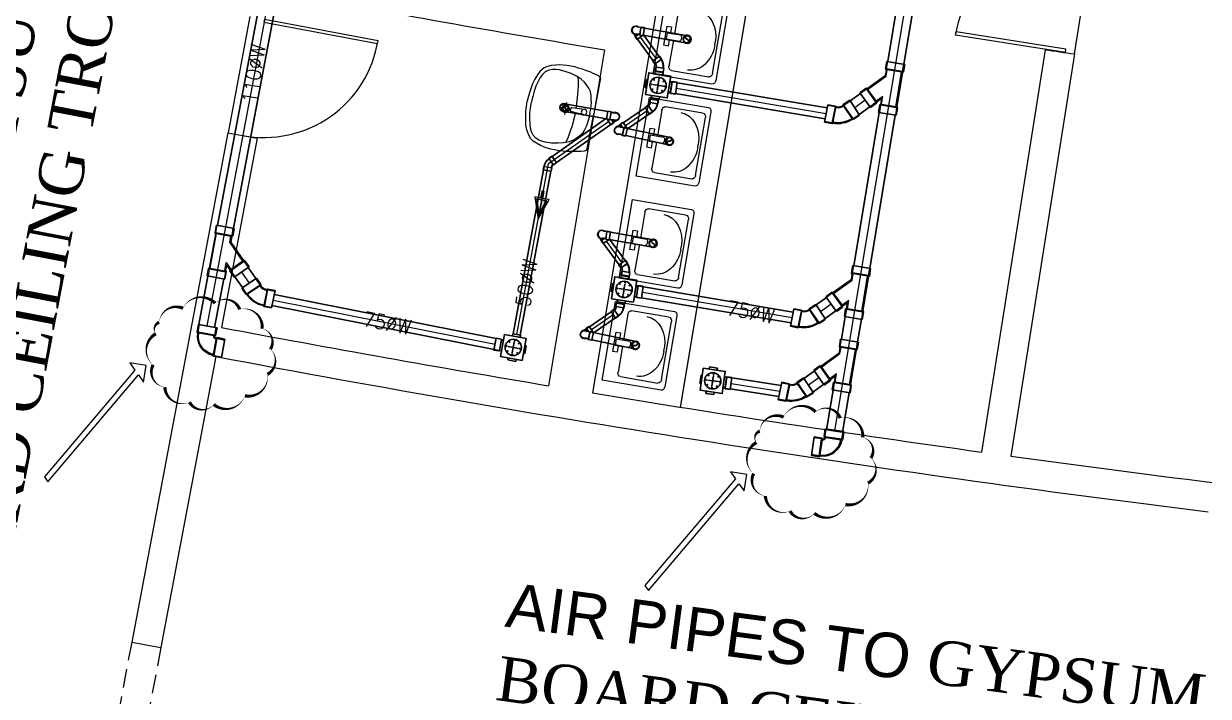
# Model space of a CAD drawing. Header units: metres. Extents: x 159409 to 239023, y 50504 to 95165.
# Drawn here: x 173634 to 174434, y 88556 to 89011 of the extents above; entities that cross this region are included whole.
import ezdxf

# ---------------------------------------------------------------- set-up
doc = ezdxf.new("R2010")
doc.units = ezdxf.units.M
doc.header["$MEASUREMENT"] = 0
doc.linetypes.add('HIDDEN2', pattern=[0.1875, 0.125, -0.0625])
for name, color, linetype, lineweight in [('_Annotations', 1, 'Continuous', 25), ('RJ- D - TEXT', 7, 'Continuous', 20), ('RJ- DRA- FLOOR TRAP', 8, 'Continuous', 30), ('RJ- DRA-SOIL PIPE', 12, 'Continuous', 30), ('RJ- DRA-WASTE PIPE', 130, 'Continuous', 30)]:
    doc.layers.add(name, color=color, linetype=linetype, lineweight=lineweight)
doc.layers.add('SANTEH', color=7, linetype='Continuous')
doc.styles.add('RJ', font='romans.shx')
doc.styles.add('Standard 360', font='arial.ttf')

# ---------------------------------------------------------------- blocks, each defined once
blk = doc.blocks.new('RYTRTRTRTRT')
at = {"color": 8}
for p, q in [((42.5178, 61.1535), (42.5178, 61.7535)), ((42.5178, 61.7535), (42.5378, 61.7535)), ((42.5378, 61.7535), (42.5378, 61.1535)), ((43.7178, 61.7535), (43.6978, 61.7535)), ((43.6978, 61.7535), (43.6978, 61.1535)), ((43.7178, 61.1535), (43.7178, 61.7535)), ((42.5178, 61.1535), (42.5378, 61.1535)), ((42.5178, 61.1035), (43.1178, 61.1035)), ((43.7178, 61.1035), (43.1178, 61.1035)), ((43.7178, 61.1535), (43.6978, 61.1535))]:
    blk.add_line(p, q, dxfattribs=at)
for centre, start, end in [((42.5278, 61.1634), 359.03707, 90), ((43.7078, 61.1634), 90, 180.96293)]:
    blk.add_arc(centre, 0.5901, start, end, dxfattribs=at)
blk = doc.blocks.new('TRTH')
at = {"color": 42, "ltscale": 8}
for p, q in [((-589.8393, -68.7593), (-589.8393, -67.9795)), ((-589.8193, -68.7593), (-589.8193, -67.9793)), ((-589.8393, -68.7593), (-589.8193, -68.7593)), ((-589.8393, -68.8593), (-589.0393, -68.8593))]:
    blk.add_line(p, q, dxfattribs=at)
blk.add_arc((-589.8193, -68.7593), 0.78, 0, 91.46928, dxfattribs=at)
blk = doc.blocks.new('Rac7')
at = {"color": 0}
for p, q in [((-39473.6, -23808.4), (-38988.3, -23808.4)), ((-39500.6, -24232.1), (-39500.6, -23829.6)), ((-39456.5, -23859.1), (-39456.5, -24114.9)), ((-39032.4, -23838), (-39429.6, -23838)), ((-39221.1, -23854.9), (-39240.8, -23854.9)), ((-39005.4, -24114.9), (-39005.4, -23859.1)), ((-39005.4, -23859.1), (-39005.4, -23859.1)), ((-38961.3, -23829.6), (-38961.3, -24232.1)), ((-39429.6, -24136.1), (-39252.5, -24136.1)), ((-39252.5, -24185.9), (-39252.5, -24093.6)), ((-39209.4, -24185.9), (-39209.4, -24093.6)), ((-39209.4, -24136.1), (-39032.4, -24136.1)), ((-39297, -24164), (-39252.5, -24164)), ((-39297, -24193.5), (-39297, -24164)), ((-39164.9, -24193.5), (-39297, -24193.5)), ((-39252.5, -24185.9), (-39209.4, -24185.9)), ((-39209.4, -24164), (-39164.9, -24164)), ((-39164.9, -24164), (-39164.9, -24193.5)), ((-38961.3, -24232.1), (-39500.6, -24232.1))]:
    blk.add_line(p, q, dxfattribs=at)
at = {"color": 0, "extrusion": (0, 0, -1)}
for centre, major_axis, start_param, end_param in [((-39473.6, -23829.6), (-27, 0), 0, 1.570796), ((-38988.3, -23829.6), (-27, 0), 1.570796, 3.141593), ((-39429.6, -23859.1), (-27, 0), 0, 1.570796), ((-39240.8, -24007.4), (-194.1, 0), 0, 1.570796), ((-39221.1, -24007.4), (-194.1, 0), 1.570796, 3.141593), ((-39032.4, -23859.1), (-27, 0), 1.570796, 3.141593), ((-39429.6, -24114.9), (-27, 0), -1.570796, 0), ((-39231, -24104), (-25.3, 0), 0.552816, 2.588777), ((-39032.4, -24114.9), (-27, 0), -3.141593, -1.570796)]:
    blk.add_ellipse(centre, major_axis=major_axis, ratio=0.785714, start_param=start_param, end_param=end_param, dxfattribs=at)
blk.add_ellipse((-39231, -24048), major_axis=(-27.9, 0), ratio=0.785714, dxfattribs=at)
blk = doc.blocks.new('$@$_rakovina4')
at = {"lineweight": 13}
for p, q in [((-279, -77), (-283.5, -95)), ((-274.3, -56.2), (-279, -77)), ((-268.5, -36.5), (-274.3, -56.2)), ((-258, -20), (-268.5, -36.5)), ((-258, -20), (0, -20)), ((258, -20), (0, -20)), ((258, -20), (268.5, -36.5)), ((268.5, -36.5), (274.3, -56.2)), ((274.3, -56.2), (279, -77)), ((279, -77), (283.5, -95)), ((-294.6, -163.4), (-297, -184.9)), ((-290.9, -139.4), (-294.6, -163.4)), ((-286.9, -116.6), (-290.9, -139.4)), ((-283.5, -95), (-286.9, -116.6)), ((-19.7, -89), (-13.7, -180.2)), ((19.7, -89), (13.7, -180.2)), ((283.5, -95), (286.9, -116.6)), ((286.9, -116.6), (290.9, -139.4)), ((290.9, -139.4), (294.6, -163.4)), ((294.6, -163.4), (297, -184.9)), ((-297, -184.9), (-300, -211.9)), ((-300, -211.9), (-300, -241.9)), ((-300, -241.9), (-299, -269.2)), ((0, -220.9), (-43, -220.9)), ((-13.7, -180.2), (-11.9, -183.6)), ((-11.9, -183.6), (-9, -185.2)), ((-9, -185.2), (-2.9, -187.3)), ((-2.9, -187.3), (0, -187.3)), ((0, -220.9), (0, -182.3)), ((2.9, -187.3), (0, -187.3)), ((0, -220.9), (0, -259.5)), ((0, -220.9), (43, -220.9)), ((9, -185.2), (2.9, -187.3)), ((11.9, -183.6), (9, -185.2)), ((13.7, -180.2), (11.9, -183.6)), ((297, -184.9), (300, -211.9)), ((300, -241.9), (299, -269.2)), ((300, -211.9), (300, -241.9)), ((-299, -269.2), (-297, -295.6)), ((-297, -295.6), (-292.5, -322.9)), ((-292.5, -322.9), (-288, -345.3)), ((292.5, -322.9), (288, -345.3)), ((297, -295.6), (292.5, -322.9)), ((299, -269.2), (297, -295.6)), ((-288, -345.3), (-277.5, -376.8)), ((-277.5, -376.8), (-267, -400.8)), ((-267, -400.8), (-252, -422.6)), ((267, -400.8), (252, -422.6)), ((277.5, -376.8), (267, -400.8)), ((288, -345.3), (277.5, -376.8)), ((-252, -422.6), (-222.1, -446.9)), ((-222.1, -446.9), (-196.5, -459.3)), ((-196.5, -459.3), (-163.5, -472.8)), ((-163.5, -472.8), (-127, -481.3)), ((-127, -481.3), (-97.5, -486.3)), ((-97.5, -486.3), (-69, -490.8)), ((-69, -490.8), (-36.1, -492.9)), ((-36.1, -492.9), (0, -495.3)), ((36.1, -492.9), (0, -495.3)), ((69, -490.8), (36.1, -492.9)), ((97.5, -486.3), (69, -490.8)), ((127, -481.3), (97.5, -486.3)), ((163.5, -472.8), (127, -481.3)), ((196.5, -459.3), (163.5, -472.8)), ((222.1, -446.9), (196.5, -459.3)), ((252, -422.6), (222.1, -446.9))]:
    blk.add_line(p, q, dxfattribs=at)
at = {"lineweight": 5}
for p, q in [((-151.5, -72.5), (-172.5, -87.5)), ((-121.5, -62), (-151.5, -72.5)), ((-96, -56), (-121.5, -62)), ((-76.5, -51.5), (-96, -56)), ((-52.5, -48.5), (-76.5, -51.5)), ((-28.5, -47), (-52.5, -48.5)), ((0, -47), (-28.5, -47)), ((0, -47), (28.5, -47)), ((28.5, -47), (52.5, -48.5)), ((52.5, -48.5), (76.5, -51.5)), ((76.5, -51.5), (96, -56)), ((96, -56), (121.5, -62)), ((121.5, -62), (151.5, -72.5)), ((151.5, -72.5), (172.5, -87.5)), ((-223.5, -151.9), (-233.9, -176.1)), ((-208.5, -127.9), (-223.5, -151.9)), ((-192, -108.5), (-208.5, -127.9)), ((-171, -162.4), (-205.5, -168.4)), ((-172.5, -87.5), (-192, -108.5)), ((-143, -158.4), (-171, -162.4)), ((-117, -154.9), (-143, -158.4)), ((-91, -152.2), (-117, -154.9)), ((-69, -150.4), (-91, -152.2)), ((-33.7, -148.3), (-69, -150.4)), ((-15.9, -147.9), (-33.7, -148.3)), ((15.9, -147.9), (33.7, -148.3)), ((33.7, -148.3), (69, -150.4)), ((69, -150.4), (91, -152.2)), ((91, -152.2), (117, -154.9)), ((117, -154.9), (143, -158.4)), ((143, -158.4), (171, -162.4)), ((171, -162.4), (205.5, -168.4)), ((172.5, -87.5), (192, -108.5)), ((192, -108.5), (208.5, -127.9)), ((208.5, -127.9), (223.5, -151.9)), ((223.5, -151.9), (233.9, -176.1)), ((-249, -227.6), (-256.1, -272.5)), ((-239.2, -188.5), (-249, -227.6)), ((-233.9, -176.1), (-239.2, -188.5)), ((-205.5, -168.4), (-233.9, -176.1)), ((-233.9, -176.1), (-233.9, -176.1)), ((205.5, -168.4), (233.9, -176.1)), ((233.9, -176.1), (239.2, -188.5)), ((233.9, -176.1), (233.9, -176.1)), ((239.2, -188.5), (249, -227.6)), ((249, -227.6), (256.1, -272.5)), ((-256.1, -272.5), (-258, -316.9)), ((-258, -316.9), (-256.5, -340.9)), ((256.1, -272.5), (258, -316.9)), ((258, -316.9), (256.5, -340.9)), ((-256.5, -340.9), (-252, -363.3)), ((-252, -363.3), (-243, -387.3)), ((-243, -387.3), (-226.1, -410.4)), ((-226.1, -410.4), (-205.5, -426.3)), ((226.1, -410.4), (205.5, -426.3)), ((243, -387.3), (226.1, -410.4)), ((252, -363.3), (243, -387.3)), ((256.5, -340.9), (252, -363.3)), ((-205.5, -426.3), (-181.5, -436.8)), ((-181.5, -436.8), (-151.5, -445.8)), ((-151.5, -445.8), (-115.5, -454.8)), ((-115.5, -454.8), (-79.5, -460.8)), ((-79.5, -460.8), (-40.5, -463.8)), ((-40.5, -463.8), (-13.5, -463.8)), ((-13.5, -463.8), (0, -463.8)), ((13.5, -463.8), (0, -463.8)), ((40.5, -463.8), (13.5, -463.8)), ((79.5, -460.8), (40.5, -463.8)), ((115.5, -454.8), (79.5, -460.8)), ((151.5, -445.8), (115.5, -454.8)), ((181.5, -436.8), (151.5, -445.8)), ((205.5, -426.3), (181.5, -436.8))]:
    blk.add_line(p, q, dxfattribs=at)
at = {"lineweight": 13}
blk.add_circle((0, -89), 19.7, dxfattribs=at)
at = {"lineweight": 5}
for radius in [26.2, 18.7]:
    blk.add_circle((0, -220.9), radius, dxfattribs=at)
blk = doc.blocks.new('Waste-7')
for p, q in [((-4.28, 5.26), (-5.93, 3.6)), ((-5.93, 3.6), (-2.77, 0.44)), ((-4.28, 5.26), (-3.9, 5.26)), ((-3.9, 5.26), (-2.61, 6.55)), ((-2.77, 2.34), (-2.5, 2.61)), ((-2.77, 2.34), (-2.77, 0)), ((-2.77, 0), (2.77, 0)), ((-2.5, 2.61), (-2.5, 4.44)), ((2.5, 2.61), (2.5, 4.44)), ((2.77, 2.34), (2.5, 2.61)), ((2.77, 2.34), (2.77, 0))]:
    blk.add_line(p, q)
at = {"color": 8, "lineweight": 0}
for p, q in [((-4.17, 4.99), (-5.75, 3.42)), ((-4.17, 4.99), (-2.5, 3.33)), ((-4.17, 4.99), (-3.79, 4.99)), ((-3.79, 4.99), (-2.74, 6.05)), ((-3.79, 4.99), (-2.5, 3.71)), ((-2.5, 2.23), (-2.23, 2.5)), ((-2.5, 2.23), (2.5, 2.23)), ((-2.5, 2.23), (-2.5, 0)), ((-2.23, 2.5), (-2.23, 4.5)), ((-2.23, 2.5), (2.23, 2.5)), ((2.23, 2.5), (2.23, 4.5)), ((2.5, 2.23), (2.23, 2.5)), ((2.5, 2.23), (2.5, 0))]:
    blk.add_line(p, q, dxfattribs=at)
blk.add_arc((0, 5.63), 2.77, 334.58538, 205.41462)
blk.add_arc((0, 5.63), 2.5, 333.2345, 206.7655, dxfattribs=at)
blk = doc.blocks.new('Waste 45 angle')
for p, q in [((-2.73, 0), (2.73, 0)), ((2.73, -2.37), (2.73, 0)), ((-2.73, -2.37), (-2.73, 0)), ((-2.73, -2.37), (-2.5, -2.59)), ((2.73, -2.37), (2.5, -2.59)), ((-3.66, -4.62), (-5.34, -6.3)), ((-1.48, -10.15), (-5.34, -6.3)), ((-3.66, -4.62), (-3.34, -4.62)), ((0.2, -8.48), (-1.48, -10.15)), ((0.2, -8.48), (0.2, -8.16))]:
    blk.add_line(p, q)
at = {"color": 8, "lineweight": 0}
for p, q in [((2.5, -2.27), (2.5, 0)), ((-2.5, -2.27), (-2.5, 0)), ((-2.5, -2.27), (2.5, -2.27)), ((-2.5, -2.27), (-2.27, -2.5)), ((-2.27, -2.5), (2.27, -2.5)), ((2.5, -2.27), (2.27, -2.5)), ((-3.57, -4.85), (-5.17, -6.46)), ((-0.03, -8.39), (-3.57, -4.85)), ((-3.57, -4.85), (-3.25, -4.85)), ((-0.03, -8.06), (-3.25, -4.85)), ((-0.03, -8.39), (-1.64, -9.99)), ((-0.03, -8.39), (-0.03, -8.06))]:
    blk.add_line(p, q, dxfattribs=at)
for radius, start, end in [(2.98, 315.8472, 359.158), (7.98, 315.3136, 359.6873)]:
    blk.add_arc((-5.48, -2.55), radius, start, end)
for radius, start, end in [(3.2, 314.0982, 0.9018), (7.75, 314.6269, 0.3739)]:
    blk.add_arc((-5.48, -2.55), radius, start, end, dxfattribs=at)
blk = doc.blocks.new('FLOW')
at = {"ltscale": 75}
blk.add_hatch(color=256, dxfattribs=at).paths.add_polyline_path([(0, 6.15), (0, -0.3), (2.04, -0.3)])
at = {"lineweight": 20, "ltscale": 75}
blk.add_hatch(color=256, dxfattribs=at).paths.add_polyline_path([(-0.61, -1), (0.42, -3.98), (-0.61, -3.98)])
blk.add_lwpolyline([(0, 7.92), (3.11, -1), (0.42, -1), (0.42, -3.98), (-0.42, -3.98), (-0.42, -1), (-3.11, -1), (0, 7.92)], close=True, dxfattribs=at)
at = {"ltscale": 75}
for points in [[(0, 6.15), (-2.04, -0.3), (0, -0.3)], [(0, 6.15), (2.04, -0.3), (0, -0.3)], [(0, 6.15), (0, -0.3)]]:
    blk.add_lwpolyline(points, dxfattribs=at)
at = {"lineweight": 20, "ltscale": 75}
blk.add_lwpolyline([(-0.61, -1), (0.42, -3.98), (-0.61, -3.98), (-0.61, -1)], dxfattribs=at)
blk = doc.blocks.new('Floor trap-3')
at = {"layer": 'RJ- DRA- FLOOR TRAP', "color": 8, "lineweight": 0}
for p, q in [((-3.75, 9.09), (-3.75, 12.5)), ((-3.75, 9.09), (3.75, 9.09)), ((-3.75, 9.09), (-3.41, 8.75)), ((-3.41, 8.75), (3.41, 8.75)), ((-3.41, 8.75), (-3.41, 7.5)), ((3.75, 9.09), (3.41, 8.75)), ((3.41, 8.75), (3.41, 7.5)), ((3.75, 9.09), (3.75, 12.5)), ((-7.5, 1.83), (-9, 1.83)), ((7.5, 1.83), (9, 1.83)), ((-7.5, -3.17), (-9, -3.17)), ((-2.5, -7.5), (-2.5, -8.32)), ((2.5, -7.5), (2.5, -8.32)), ((7.5, -3.17), (9, -3.17))]:
    blk.add_line(p, q, dxfattribs=at)
at = {"layer": 'RJ- DRA- FLOOR TRAP', "color": 11, "lineweight": 30}
for p, q in [((-3.64, 0), (3.64, 0)), ((0, 3.64), (0, -3.64))]:
    blk.add_line(p, q, dxfattribs=at)
at = {"layer": 'RJ- DRA- FLOOR TRAP', "color": 126, "lineweight": 30}
blk.add_lwpolyline([(7.5, -7.5), (7.5, 7.5), (-7.5, 7.5), (-7.5, -7.5)], close=True, dxfattribs=at)
blk.add_circle((0, 0), 5.5, dxfattribs=at)
at = {"layer": 'RJ- DRA- FLOOR TRAP', "lineweight": 30, "extrusion": (0, 0, -1)}
for centre, major_axis, start_param, end_param in [((-4.55, 0), (-0.165, 0.165), 3.141593, 9.424778), ((-3.22, 3.22), (0.165, 0.165), 4.712389, 10.995574), ((0, 4.55), (-0.165, 0.165), 3.141593, 9.424778), ((3.22, 3.22), (-0.165, 0.165), 3.141593, 9.424778), ((4.55, 0), (0.165, 0.165), 4.712389, 10.995574)]:
    blk.add_ellipse(centre, major_axis=major_axis, ratio=1, start_param=start_param, end_param=end_param, dxfattribs=at)
at = {"layer": 'RJ- DRA- FLOOR TRAP', "lineweight": 30}
for centre, major_axis, start_param, end_param in [((-3.22, -3.22), (0.165, -0.165), 4.712389, 10.995574), ((0, -4.55), (-0.165, -0.165), 3.141593, 9.424778), ((3.22, -3.22), (-0.165, -0.165), 3.141593, 9.424778)]:
    blk.add_ellipse(centre, major_axis=major_axis, ratio=1, start_param=start_param, end_param=end_param, dxfattribs=at)
at = {"layer": 'RJ- DRA-WASTE PIPE', "lineweight": 30}
for p, q in [((-4.09, 9.09), (-4.09, 12.5)), ((-4.09, 12.5), (4.09, 12.5)), ((-4.09, 9.09), (-3.75, 8.75)), ((-3.75, 8.75), (-3.75, 7.5)), ((4.09, 9.09), (3.75, 8.75)), ((3.75, 8.75), (3.75, 7.5)), ((4.09, 9.09), (4.09, 12.5)), ((-7.5, 2.05), (-9, 2.05)), ((-9, -3.4), (-9, 2.05)), ((7.5, 2.05), (9, 2.05)), ((9, -3.4), (9, 2.05)), ((-7.5, -3.4), (-9, -3.4)), ((-2.73, -7.5), (-2.73, -8.32)), ((2.73, -7.5), (2.73, -8.32)), ((7.5, -3.4), (9, -3.4)), ((-2.73, -8.32), (2.73, -8.32))]:
    blk.add_line(p, q, dxfattribs=at)
blk = doc.blocks.new('Waste-2')
at = {"color": 6}
for p, q in [((-5.62, 2.86), (-5.62, 8.39)), ((-3.28, 8.39), (-5.62, 8.39)), ((-3.28, 8.39), (-3.01, 8.12)), ((-3.28, 2.86), (-5.62, 2.86)), ((-3.28, 2.86), (-3.02, 3.12)), ((-2.77, 2.34), (-2.51, 2.6)), ((-2.77, 2.34), (-2.77, 0)), ((2.77, 0), (-2.77, 0)), ((2.77, 2.34), (2.5, 2.61)), ((2.77, 2.34), (2.77, 0))]:
    blk.add_line(p, q, dxfattribs=at)
at = {"color": 8, "lineweight": 0}
for p, q in [((-3.39, 8.13), (-5.62, 8.13)), ((-3.39, 3.13), (-3.39, 8.13)), ((-3.39, 8.13), (-3.12, 7.86)), ((-3.12, 3.39), (-3.12, 7.86)), ((-3.39, 3.13), (-5.62, 3.13)), ((-3.39, 3.13), (-3.12, 3.39)), ((-2.5, 2.23), (-2.23, 2.5)), ((2.5, 2.23), (-2.5, 2.23)), ((-2.5, 2.23), (-2.5, 0)), ((2.23, 2.5), (-2.23, 2.5)), ((2.5, 2.23), (2.23, 2.5)), ((2.5, 2.23), (2.5, 0))]:
    blk.add_line(p, q, dxfattribs=at)
for major_axis, start_param, end_param in [((3.79, 3.79), 5.497787, 7.068583), ((-0.631, 0.631), 3.926991, 5.497787)]:
    blk.add_ellipse((-3.12, 2.5), major_axis=major_axis, ratio=1, start_param=start_param, end_param=end_param, dxfattribs=at)
at = {"color": 6}
for major_axis, start_param, end_param in [((3.98, 3.98), 5.517711, 7.048659), ((-0.442, 0.442), 4.091718, 5.33306)]:
    blk.add_ellipse((-3.12, 2.5), major_axis=major_axis, ratio=1, start_param=start_param, end_param=end_param, dxfattribs=at)
blk = doc.blocks.new('A$C2EAC5485')
at = {"color": 8, "lineweight": 0}
for p, q in [((10.9, 20.64), (5.07, 13.3)), ((10.9, 20.64), (7.62, 23.24)), ((10.9, 20.64), (10.98, 19.93)), ((5.07, 13.3), (1.8, 15.9)), ((10.98, 19.93), (5.78, 13.38)), ((10.98, 19.93), (21.3, 11.75)), ((4.22, 10.29), (0.06, 9.81)), ((5.29, 0.98), (4.22, 10.29)), ((4.22, 10.29), (4.77, 9.85)), ((4.77, 9.85), (9.54, 10.4)), ((5.73, 1.53), (4.77, 9.85)), ((5.07, 13.3), (5.78, 13.38)), ((9.54, 10.4), (5.78, 13.38)), ((21.3, 11.75), (24.9, 12.16)), ((25.34, 12.72), (24.9, 12.16)), ((25.85, 3.85), (24.9, 12.16)), ((25.34, 12.72), (29.5, 13.2)), ((26.41, 3.41), (25.34, 12.72)), ((5.29, 0.98), (1.13, 0.5)), ((5.29, 0.98), (5.73, 1.53)), ((5.73, 1.53), (25.85, 3.85)), ((26.41, 3.41), (25.85, 3.85)), ((26.41, 3.41), (30.57, 3.88))]:
    blk.add_line(p, q, dxfattribs=at)
at = {"layer": 'RJ- DRA-SOIL PIPE'}
for p, q in [((7.94, 23.64), (1.48, 15.51)), ((11.38, 20.9), (7.94, 23.64)), ((11.38, 20.9), (11.46, 20.2)), ((4.92, 12.77), (1.48, 15.51)), ((11.46, 20.2), (21.45, 12.27)), ((25.07, 13.19), (29.44, 13.7)), ((30.62, 3.39), (29.44, 13.7)), ((4.36, 10.81), (0, 10.31)), ((1.19, 0), (0, 10.31)), ((4.36, 10.81), (4.92, 10.37)), ((4.92, 12.77), (5.63, 12.86)), ((4.92, 10.37), (8.27, 10.76)), ((8.27, 10.76), (5.63, 12.86)), ((21.45, 12.27), (24.63, 12.64)), ((25.07, 13.19), (24.63, 12.64)), ((5.55, 0.5), (1.19, 0)), ((5.55, 0.5), (5.99, 1.06)), ((5.99, 1.06), (25.7, 3.32)), ((26.26, 2.88), (25.7, 3.32)), ((26.26, 2.88), (30.62, 3.39))]:
    blk.add_line(p, q, dxfattribs=at)

msp = doc.modelspace()

# ---------------------------------------------------------------- linework, layer by layer
at = {"color": 0, "ltscale": 10}
for p, q in [((174132.985, 89451.761), (174018.048, 88761.261)), ((174192.194, 89442.046), (174077.254, 88751.526)), ((174192.22, 89442.202), (174077.28, 88751.683)), ((174026.217, 88993.047), (173988.453, 88766.168)), ((174323.593, 88993.03), (174280.58, 88721.366)), ((174343.409, 88990.297), (174300.395, 88718.622)), ((173772.001, 88936.991), (173707.059, 88593.068)), ((173791.653, 88933.28), (173767.529, 88805.519)), ((173772.001, 88936.991), (173791.653, 88933.28)), ((173763.823, 88785.893), (173726.708, 88589.339))]:
    msp.add_line(p, q, dxfattribs=at)
at = {"color": 0, "linetype": 'HIDDEN2', "ltscale": 100}
for p, q in [((173707.059, 88593.068), (173651.394, 88298.277)), ((173726.708, 88589.339), (173671.044, 88294.548))]:
    msp.add_line(p, q, dxfattribs=at)
at = {"color": 0, "ltscale": 10}
for centre, radius, start, end in [((175781.356, 99471.821), 10624.746, 259.3082814, 260.4915249), ((175773.022, 99426.332), 10533.5, 262.0909017, 262.1997111), ((175773.022, 99426.332), 10808.5, 259.3069293, 260.496498), ((175772.317, 99419.026), 10821.162, 259.3034192, 262.8941769), ((175773.022, 99426.332), 10808.5, 260.6555278, 262.063218), ((175773.022, 99426.332), 10808.5, 262.1692579, 262.8952597), ((175773.022, 99426.332), 11028.5, 259.2030243, 259.3069293)]:
    msp.add_arc(centre, radius, start, end, dxfattribs=at)
at = {"layer": '_Annotations', "elevation": -0.636}
for points in [[(173725.575, 88808.931, 0, 2.25, -0.5205671), (173741.679, 88818.444, 0, 2.25, -0.5205671), (173763.277, 88821.923, 0, 2.25, -0.5205671), (173779.895, 88817.741, 0, 2.25, -0.5205671), (173795.047, 88804.729, 0, 2.25, -0.5205671), (173800.606, 88790.829, 0, 2.25, -0.5205671), (173798.571, 88773.867, 0, 2.25, -0.5205671), (173783.438, 88759.381, 0, 2.25, -0.5205671), (173762.424, 88753.476, 0, 2.25, -0.5205671), (173746.008, 88755.021, 0, 2.25, -0.5205671), (173729.354, 88765.203, 0, 2.25, -0.5205671), (173721.428, 88780.217, 0, 2.25, -0.5205671), (173723.316, 88801.285, 0, 2.25, -0.5205671)], [(174130.949, 88735.472, 0, 2.25, -0.5205671), (174147.053, 88744.985, 0, 2.25, -0.5205671), (174168.651, 88748.464, 0, 2.25, -0.5205671), (174185.268, 88744.282, 0, 2.25, -0.5205671), (174200.421, 88731.27, 0, 2.25, -0.5205671), (174205.98, 88717.371, 0, 2.25, -0.5205671), (174203.945, 88700.408, 0, 2.25, -0.5205671), (174188.812, 88685.922, 0, 2.25, -0.5205671), (174167.798, 88680.018, 0, 2.25, -0.5205671), (174151.382, 88681.563, 0, 2.25, -0.5205671), (174134.728, 88691.744, 0, 2.25, -0.5205671), (174126.802, 88706.759, 0, 2.25, -0.5205671), (174128.69, 88727.827, 0, 2.25, -0.5205671)]]:
    msp.add_lwpolyline(points, format="xyseb", close=True, dxfattribs=at)
at = {"layer": '_Annotations'}
for points in [[(173650.417, 88701.376), (173711.527, 88773.474), (173715.009, 88768.638), (173716.814, 88779.73), (173705.722, 88781.535), (173709.205, 88776.699), (173648.095, 88704.6)], [(174055.791, 88627.917), (174116.901, 88700.016), (174120.383, 88695.18), (174122.188, 88706.272), (174111.096, 88708.077), (174114.579, 88703.24), (174053.469, 88631.142)]]:
    msp.add_lwpolyline(points, close=True, dxfattribs=at)
at = {"layer": 'RJ- DRA-SOIL PIPE', "color": 8, "lineweight": 9}
msp.add_line((173862.185, 89359.838, -0.879), (173757.711, 88806.56, -0.879), dxfattribs=at)
at = {"layer": 'RJ- DRA-SOIL PIPE', "color": 6}
for p, q in [((173838.67, 89264.989), (173764.927, 88874.458)), ((173849.392, 89263.04), (173775.649, 88872.509)), ((173758.463, 88840.226), (173752.293, 88807.552)), ((173769.185, 88838.277), (173763.013, 88805.589))]:
    msp.add_line(p, q, dxfattribs=at)
for points, elevation in [([(174191.938, 88958.53), (174198.917, 88963.581)], -0.196), ([(174198.089, 88949.376), (174205.339, 88954.624)], -0.196), ([(174168.95, 88820.701), (174175.928, 88825.751)], -0.102), ([(174175.1, 88811.547), (174182.35, 88816.794)], -0.102)]:
    msp.add_lwpolyline(points, dxfattribs=dict(at, elevation=elevation))
for points in [[(173790.885, 88838.536), (173785.707, 88846.088)], [(173781.706, 88832.433), (173776.645, 88839.815)], [(174160.714, 88771.03), (174167.692, 88776.081)], [(174166.864, 88761.876), (174174.114, 88767.124)]]:
    msp.add_lwpolyline(points, dxfattribs=at)
at = {"layer": 'RJ- DRA-WASTE PIPE', "color": 8, "lineweight": 9}
for p, q in [((174244.882, 89117.219, -0.879), (174181.37, 88735.667, -0.879)), ((174060.944, 88987.101, -0.196), (174050.458, 89001.607, -0.196)), ((174062.973, 88978.04, -0.196), (174063.045, 88978.47, -0.196)), ((174074.635, 88967.151, -0.196), (174175.814, 88950.081, -0.196)), ((174202.128, 88959.103, -0.196), (174195.015, 88953.951, -0.196)), ((174055.034, 88951.882, -0.224), (174040.27, 88941.761, -0.224)), ((173988.307, 88916.176), (174028.899, 88944.71)), ((173966.873, 88800.759), (173988.307, 88916.176)), ((174038.001, 88849.262, -0.253), (174027.514, 88863.769, -0.253)), ((173781.176, 88842.951), (173786.295, 88835.485)), ((174040.03, 88840.202, -0.253), (174040.102, 88840.632, -0.253)), ((174051.691, 88829.313, -0.253), (174152.826, 88812.25, -0.253)), ((173802.45, 88824.039), (173952.296, 88794.272)), ((174179.139, 88821.273, -0.102), (174172.026, 88816.121, -0.102)), ((174032.09, 88814.043, -0.281), (174017.326, 88803.922, -0.281)), ((174111.594, 88767.725), (174144.589, 88762.576)), ((174170.903, 88771.602), (174163.79, 88766.451))]:
    msp.add_line(p, q, dxfattribs=at)
at = {"layer": 'RJ- DRA-WASTE PIPE', "color": 6, "linetype": 'Continuous'}
for p, q in [((174234.589, 89088.596, -0.139), (174217.34, 88985.065, -0.196)), ((174245.411, 89086.812), (174228.177, 88983.279)), ((174075.353, 88970.833, -0.196), (174176.537, 88953.761, -0.196)), ((174073.918, 88963.469, -0.196), (174175.092, 88946.4, -0.196)), ((174211.615, 88950.703, -0.196), (174194.376, 88847.232, -0.102)), ((174222.457, 88948.915), (174205.234, 88845.441)), ((174052.409, 88832.995, -0.253), (174153.548, 88815.931, -0.253)), ((173801.71, 88820.363), (173951.613, 88790.584)), ((173803.19, 88827.715), (173952.978, 88797.959)), ((174050.974, 88825.631, -0.253), (174152.103, 88808.569, -0.253)), ((174188.651, 88812.869, -0.071), (174186.101, 88797.568)), ((174199.514, 88811.078), (174196.959, 88795.778)), ((174112.266, 88771.415), (174145.312, 88766.258)), ((174110.922, 88764.035), (174143.866, 88758.893)), ((174180.394, 88763.202), (174175.925, 88736.487, -0.001)), ((174191.247, 88761.413), (174186.826, 88734.856))]:
    msp.add_line(p, q, dxfattribs=at)
at = {"layer": 'RJ- DRA-WASTE PIPE'}
for p, q in [((174053.198, 89007.728, -0.196), (174081.029, 89002.73, -0.196)), ((174052.314, 89002.807, -0.196), (174080.466, 88997.751, -0.196)), ((174028.389, 88951.374), (174000.534, 88956.233)), ((174027.53, 88946.449), (173999.353, 88951.364)), ((174040.49, 88935.049, -0.224), (174068.152, 88929.191, -0.224)), ((174041.526, 88939.94, -0.224), (174069.507, 88934.015, -0.224)), ((174030.254, 88869.89, -0.253), (174058.085, 88864.892, -0.253)), ((174029.37, 88864.969, -0.253), (174057.522, 88859.913, -0.253)), ((174017.546, 88797.211, -0.281), (174045.208, 88791.353, -0.281)), ((174018.582, 88802.102, -0.281), (174046.563, 88796.177, -0.281))]:
    msp.add_line(p, q, dxfattribs=at)
at = {"layer": 'RJ- DRA-WASTE PIPE', "linetype": 'Continuous'}
for p, q in [((174058.918, 88985.636, -0.196), (174048.432, 89000.142, -0.196)), ((174062.971, 88988.565, -0.196), (174052.484, 89003.071, -0.196)), ((174060.577, 88978.867, -0.196), (174060.502, 88978.418, -0.196)), ((174065.514, 88978.073, -0.196), (174065.44, 88977.634, -0.196)), ((174057.682, 88960.736, -0.224), (174057.498, 88959.751, -0.224)), ((174062.569, 88959.904, -0.224), (174062.38, 88958.84, -0.224)), ((174053.621, 88953.944, -0.224), (174038.857, 88943.823, -0.224)), ((174056.448, 88949.82, -0.224), (174041.684, 88939.699, -0.224)), ((173990.794, 88920.98), (174027.462, 88946.755)), ((173993.67, 88916.889), (174030.337, 88942.665)), ((173964.415, 88801.214), (173984.969, 88911.89)), ((173969.332, 88800.304), (173989.895, 88911.031)), ((174035.975, 88847.798, -0.253), (174025.488, 88862.304, -0.253)), ((174040.027, 88850.727, -0.253), (174029.54, 88865.233, -0.253)), ((174037.633, 88841.029, -0.253), (174037.558, 88840.58, -0.253)), ((174042.57, 88840.235, -0.253), (174042.496, 88839.796, -0.253)), ((174034.738, 88822.898, -0.281), (174034.555, 88821.913, -0.281)), ((174039.625, 88822.066, -0.281), (174039.436, 88821.002, -0.281)), ((174030.677, 88816.105, -0.281), (174015.913, 88805.984, -0.281)), ((174033.504, 88811.981, -0.281), (174018.74, 88801.86, -0.281))]:
    msp.add_line(p, q, dxfattribs=at)
at = {"layer": 'RJ- DRA-WASTE PIPE'}
for centre in [(174081.916, 89000.109, -0.196), (173998.8, 88954.076), (174069.963, 88931.285, -0.224), (174058.973, 88862.271, -0.253), (174047.019, 88793.446, -0.281)]:
    msp.add_circle(centre, 2.768, dxfattribs=at)
at = {"layer": 'RJ- DRA-WASTE PIPE', "color": 8, "lineweight": 0}
for centre in [(174081.916, 89000.109, -0.196), (173998.8, 88954.076), (174069.963, 88931.285, -0.224), (174058.973, 88862.271, -0.253), (174047.019, 88793.446, -0.281)]:
    msp.add_circle(centre, 2.5, dxfattribs=at)
at = {"layer": 'RJ- DRA-WASTE PIPE'}
for centre, start, end in [((174082.137, 89001.339, -0.196), 79.818872, 259.818872), ((174081.695, 88998.878, -0.196), 259.818872, 79.818872), ((173999.015, 88955.307), 260.105825, 80.105825), ((173998.585, 88952.844), 80.105825, 260.105825), ((174070.221, 88932.507, -0.224), 258.043517, 78.043517), ((174069.704, 88930.062, -0.224), 78.043517, 258.043517), ((174059.194, 88863.501, -0.253), 79.818872, 259.818872), ((174058.752, 88861.04, -0.253), 259.818872, 79.818872), ((174046.76, 88792.224, -0.281), 78.043517, 258.043517), ((174047.278, 88794.669, -0.281), 258.043517, 78.043517)]:
    msp.add_arc(centre, 1.25, start, end, dxfattribs=at)

# ---------------------------------------------------------------- block references
at = {"color": 4}
for name, p, xscale, yscale, zscale, rotation in [('RYTRTRTRTRT', (181056.235, 82546.529), 125.0000000000019, 125.0000000000019, 125.0000000000019, 81.00295898213896), ('TRTH', (169641.266, 29775.967), 99.99999999999996, 99.99999999999996, 99.99999999999996, 259.3382724345099)]:
    msp.add_blockref(name, p, dxfattribs=dict(at, xscale=xscale, yscale=yscale, zscale=zscale, rotation=rotation))
at = {"color": 1, "ltscale": 10}
for p, xscale, yscale, zscale, rotation in [((174222.734, 88947.466, -0.196), 1.175640000000001, 1.175640000000001, 1.175640000000001, 74.07800819195357), ((173757.855, 88838.929), -1.175640000000001, 1.17564, 1.17564, 266.2538774662764), ((174199.746, 88809.636, -0.102), 1.175640000000001, 1.175640000000001, 1.175640000000001, 74.07800819195357), ((174191.509, 88759.966), 1.175640000000001, 1.175640000000001, 1.175640000000001, 74.07800819195357)]:
    msp.add_blockref('A$C2EAC5485', p, dxfattribs=dict(at, xscale=xscale, yscale=yscale, zscale=zscale, rotation=rotation))
at = {"lineweight": 0, "xscale": -0.09613999999999999, "yscale": 0.09613999999999998, "zscale": 0.09613999999999999, "rotation": 259.1761438676244}
msp.add_blockref('$@$_rakovina4', (174020.754, 88949.331), dxfattribs=at)
at = {"layer": 'RJ- DRA- FLOOR TRAP'}
for p, rotation in [((174062.279, 88969.041, -0.196), 261.3014440873748), ((174039.335, 88831.203, -0.253), 261.3014440873748), ((174099.215, 88769.463), 262.0075621017594)]:
    msp.add_blockref('Floor trap-3', p, dxfattribs=dict(at, rotation=rotation))
at = {"layer": 'RJ- DRA- FLOOR TRAP', "xscale": -1, "rotation": 79.51645443040017}
msp.add_blockref('Floor trap-3', (173964.593, 88792.028), dxfattribs=at)
at = {"layer": 'RJ- DRA-SOIL PIPE', "yscale": 2.199999999979477, "zscale": 2.199999999979477}
for p, xscale, rotation in [((174175.815, 88950.082, -0.196), -2.199999999979477, 78.89289617046165), ((173802.556, 88824.566), 2.199999999979477, 258.618970001637), ((174152.826, 88812.252, -0.102), -2.199999999979477, 78.89289617046165), ((174144.59, 88762.582), -2.199999999979477, 78.89289617046165)]:
    msp.add_blockref('Waste 45 angle', p, dxfattribs=dict(at, xscale=xscale, rotation=rotation))
at = {"layer": 'RJ- DRA-WASTE PIPE'}
for name, p, rotation in [('Waste-7', (174052.756, 89005.268, -0.196), 79.81887218349488), ('Waste 45 angle', (174060.988, 88987.132, -0.196), 35.86361848446819), ('Waste-7', (174029.812, 88867.43, -0.253), 79.81887218349488), ('Waste 45 angle', (174038.044, 88849.294, -0.253), 35.86361848446819)]:
    msp.add_blockref(name, p, dxfattribs=dict(at, rotation=rotation))
at = {"layer": 'RJ- DRA-WASTE PIPE', "xscale": -1}
for name, p, rotation in [('Waste 45 angle', (174055.064, 88951.838, -0.224), 124.4316629485298), ('Waste-7', (174027.96, 88948.912), 260.1058249936835), ('Waste-7', (174041.008, 88937.494, -0.224), 78.04351727698294), ('Waste 45 angle', (173992.201, 88918.978), 305.1058249936053), ('Waste 45 angle', (174032.12, 88814, -0.281), 124.4316629485298), ('Waste-7', (174018.064, 88799.656, -0.281), 78.04351727698294)]:
    msp.add_blockref(name, p, dxfattribs=dict(at, rotation=rotation))
at = {"layer": 'RJ- DRA-WASTE PIPE', "linetype": 'Continuous', "xscale": -1.6, "yscale": 1.6, "zscale": 1.6, "rotation": 169.4795080900694}
msp.add_blockref('FLOW', (173983.672, 88891.216), dxfattribs=at)
at = {"layer": 'RJ- DRA-WASTE PIPE'}
for p, xscale, yscale, zscale, rotation in [((173768.752, 88791.394), -2.298597485496434, 2.298597485496429, 2.29859748549643, 79.62373022904151), ((174166.754, 88725.32, -0.879), 2.298597485496434, 2.298597485496434, 2.298597485496434, 261.4753428005009)]:
    msp.add_blockref('Waste-2', p, dxfattribs=dict(at, xscale=xscale, yscale=yscale, zscale=zscale, rotation=rotation))
at = {"layer": 'SANTEH', "xscale": 0.0999999999999999, "yscale": 0.0999999999999999, "zscale": 0.0999999999999999, "rotation": 260.3438070944756}
for p in [(175794.378, 84729.27, -0.196), (175782.907, 84660.357, -0.224), (175771.436, 84591.444, -0.253), (175759.965, 84522.53, -0.281)]:
    msp.add_blockref('Rac7', p, dxfattribs=at)

# ---------------------------------------------------------------- texts
at = {"layer": '_Annotations', "char_height": 30, "attachment_point": 1, "style": 'Standard 360'}
for insert, rotation in [((173532.975, 88593.278), 79.206896), ((173962.339, 88633.336), 352.419944)]:
    msp.add_mtext('AIR PIPES TO{\\C1; \\fTimes New Roman|b0|i0|c0|p18;GYPSUM  \\PBOARD CEILING TROUGH DUCT  } ', dxfattribs=dict(at, insert=insert, rotation=rotation))
at = {"layer": 'RJ- D - TEXT', "lineweight": 20, "style": 'RJ', "width": 0.9}
for s, rotation, p in [('110%%CW', 80.836967, (173791.144, 88956.425)), ('50%%CW', 80.836967, (173975.764, 88818.837)), ('75%%CW', 348.993243, (174107.978, 88814.2, -1.132)), ('75%%CW', 348.993243, (173862.619, 88806.642, -0.879))]:
    msp.add_text(s, height=10, rotation=rotation, dxfattribs=at).set_placement(p)

doc.saveas('drawing.dxf')
